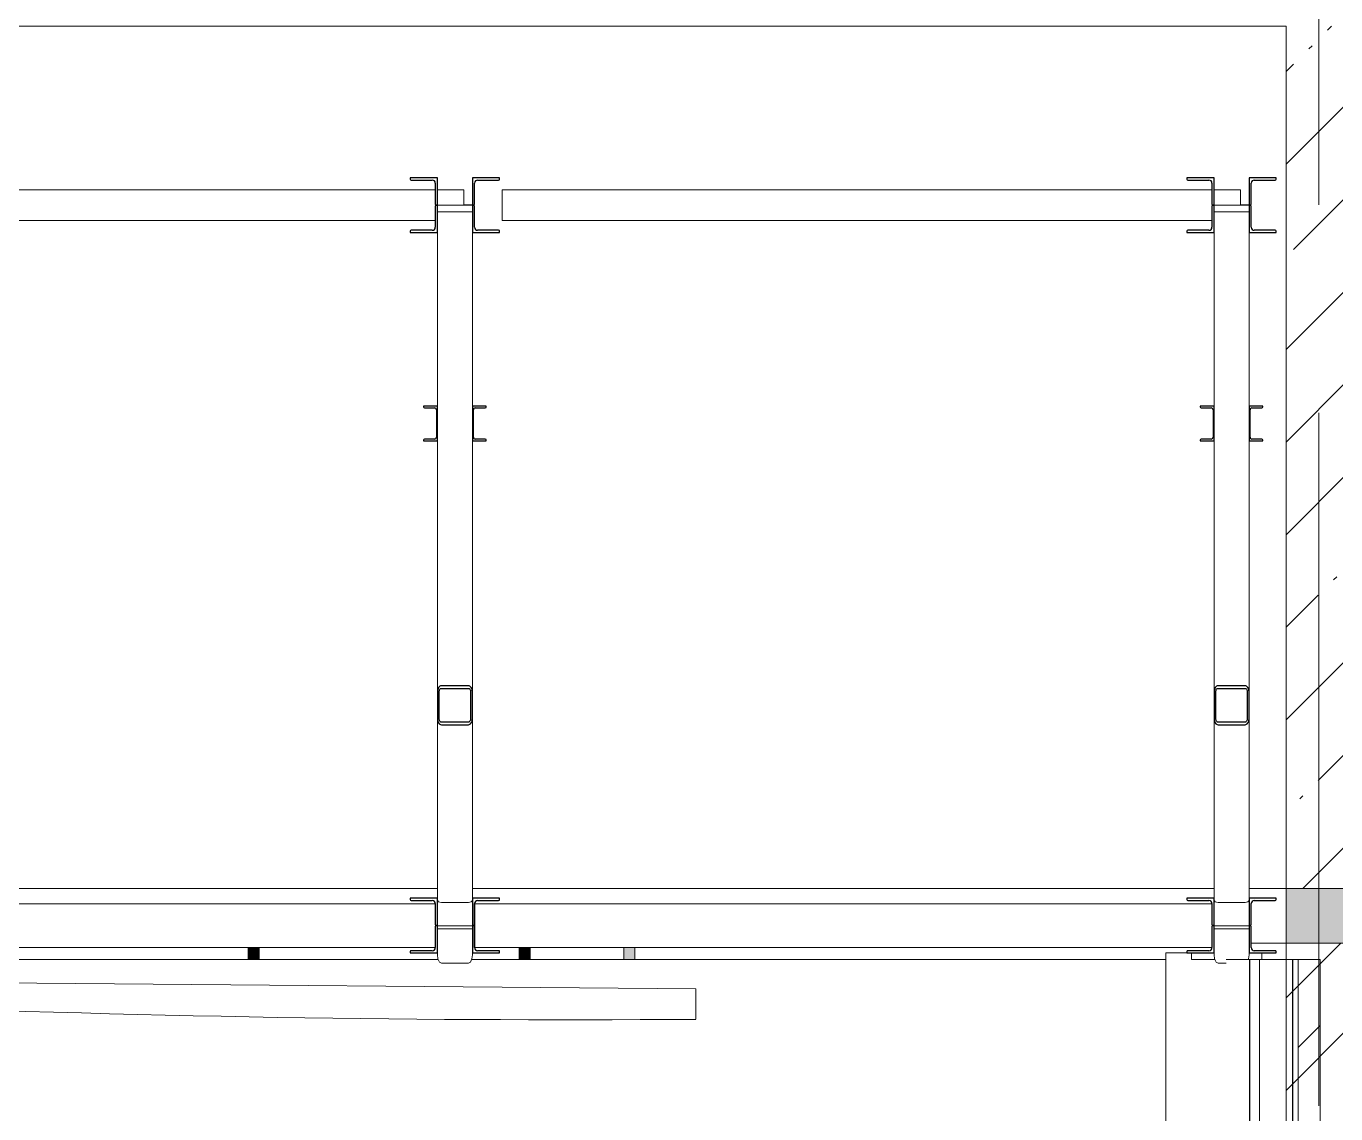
# Model space of a CAD drawing. Header units: millimetres. Extents: x 51154 to 151340, y -24069 to 30962.
# Drawn here: x 123006 to 129009, y 11468 to 16450 of the extents above; entities that cross this region are included whole.
import ezdxf

# ---------------------------------------------------------------- set-up
doc = ezdxf.new("R2010")
doc.units = ezdxf.units.MM
doc.linetypes.add('Осевые', pattern=[6350, 1270, -952.5, 3175, -952.5])
for name, color, linetype, lineweight in [('0-1', 7, 'Continuous', 5), ('0-2', 7, 'Continuous', 9), ('Каркас несущий', 7, 'Continuous', 9), ('Каркас несущий-1', 7, 'Continuous', 25), ('Мебель', 7, 'Continuous', 9), ('Оборудование', 7, 'Continuous', 9), ('Общие ребра', 7, 'Continuous', 9), ('Основа _2_-1', 7, 'Continuous', 9), ('Отделка 1 _4_-1', 7, 'Continuous', 9), ('Отделка 2 _5_-1', 7, 'Continuous', 9), ('Перекрытия', 7, 'Continuous', 9), ('Стены', 7, 'Continuous', 9), ('Структура _1_', 7, 'Continuous', 18), ('Штриховка разреза-2', 7, 'Continuous', 9)]:
    doc.layers.add(name, color=color, linetype=linetype, lineweight=lineweight)
doc.layers.add('Оборудование-1', color=7, linetype='Continuous', lineweight=9, true_color=0xbe8b69)
doc.layers.add('Оси-3', color=7, linetype='Осевые', lineweight=9, true_color=0xaaaaaa)
pattern_1 = [(45, (99498.54, 6475), (-424.264, 424.264), [600, -100, 20, -100]), (45, (99498.54, 6899), (-424.264, 424.264), [])]

# ---------------------------------------------------------------- blocks, each defined once
blk = doc.blocks.new('Ламели - Ламели-286686-Разрез 1-1')
at = {"layer": 'Оборудование-1'}
blk.add_hatch(color=256, dxfattribs=at).paths.add_polyline_path([(124073.8, 12175), (124073.8, 12230), (124023.8, 12230), (124023.8, 12175)], flags=0)
at = {"layer": 'Оборудование'}
for p, q in [((124023.8, 12175), (124023.8, 12230)), ((124073.8, 12175), (124073.8, 12230))]:
    blk.add_line(p, q, dxfattribs=at)
blk = doc.blocks.new('Ламели - Ламели-V204-Разрез 1-1')
at = {"layer": 'Оборудование-1'}
h = blk.add_hatch(color=256, dxfattribs=at)
h.paths.add_polyline_path([(125746.6, 5157.5), (125796.6, 5174.9), (125796.6, 5189.6), (125746.6, 5171.9)], flags=0)
h.paths.add_polyline_path([(125746.6, 12175), (125796.6, 12175), (125796.6, 12230), (125746.6, 12230)], flags=0)
at = {"layer": 'Оборудование'}
for p, q in [((125746.6, 12175), (125746.6, 12230)), ((125796.6, 12175), (125796.6, 12230)), ((125746.6, 5157.5), (125746.6, 5171.9)), ((125796.6, 5174.9), (125796.6, 5189.6))]:
    blk.add_line(p, q, dxfattribs=at)
blk = doc.blocks.new('510HO_ламели зала_rvt-1-Разрез 1-1')
at = {"layer": '0-2'}
for name, p in [('Ламели - Ламели-286686-Разрез 1-1', (0, 0)), ('Ламели - Ламели-286686-Разрез 1-1', (1242.9, 0)), ('Ламели - Ламели-V204-Разрез 1-1', (0, 0))]:
    blk.add_blockref(name, p, dxfattribs=at)
blk = doc.blocks.new('Уголки стальные горячекатанные равнополочные ГОСТ 8509-93 - L125x10-500846-Разрез 1-1')
at = {"layer": 'Каркас несущий-1'}
for p, q in [((110641.6, 12325.4), (110641.6, 12229)), ((110651.6, 12330), (110646.2, 12330)), ((110651.6, 12205), (110651.6, 12330)), ((110526.6, 12210.4), (110526.6, 12205)), ((110526.6, 12205), (110651.6, 12205)), ((110627.6, 12215), (110531.2, 12215))]:
    blk.add_line(p, q, dxfattribs=at)
for centre, radius, start, end in [((110646.2, 12325.4), 4.6, 90, 180), ((110531.2, 12210.4), 4.6, 90, 180), ((110627.6, 12229), 14, 270, 0)]:
    blk.add_arc(centre, radius, start, end, dxfattribs=at)
blk = doc.blocks.new('Уголки стальные горячекатанные равнополочные ГОСТ 8509-93 - L125x10-500821-Разрез 1-1')
at = {"layer": 'Каркас несущий-1'}
for p, q in [((110817, 12330), (110811.6, 12330)), ((110811.6, 12330), (110811.6, 12205)), ((110821.6, 12229), (110821.6, 12325.4)), ((110811.6, 12205), (110936.6, 12205)), ((110932, 12215), (110835.6, 12215)), ((110936.6, 12205), (110936.6, 12210.4))]:
    blk.add_line(p, q, dxfattribs=at)
for centre, radius, start, end in [((110817, 12325.4), 4.6, 0, 90), ((110835.6, 12229), 14, 180, 270), ((110932, 12210.4), 4.6, 0, 90)]:
    blk.add_arc(centre, radius, start, end, dxfattribs=at)
blk = doc.blocks.new('Уголки стальные горячекатанные равнополочные ГОСТ 8509-93 - L125x10-499636-Разрез 1-1')
at = {"layer": 'Каркас несущий-1'}
for p, q in [((110641.6, 15625.4), (110641.6, 15529)), ((110651.6, 15630), (110646.2, 15630)), ((110651.6, 15505), (110651.6, 15630)), ((110526.6, 15510.4), (110526.6, 15505)), ((110526.6, 15505), (110651.6, 15505)), ((110627.6, 15515), (110531.2, 15515))]:
    blk.add_line(p, q, dxfattribs=at)
for centre, radius, start, end in [((110646.2, 15625.4), 4.6, 90, 180), ((110531.2, 15510.4), 4.6, 90, 180), ((110627.6, 15529), 14, 270, 0)]:
    blk.add_arc(centre, radius, start, end, dxfattribs=at)
blk = doc.blocks.new('Уголки стальные горячекатанные равнополочные ГОСТ 8509-93 - L125x10-499645-Разрез 1-1')
at = {"layer": 'Каркас несущий-1'}
for p, q in [((110817, 15630), (110811.6, 15630)), ((110811.6, 15630), (110811.6, 15505)), ((110821.6, 15529), (110821.6, 15625.4)), ((110811.6, 15505), (110936.6, 15505)), ((110932, 15515), (110835.6, 15515)), ((110936.6, 15505), (110936.6, 15510.4))]:
    blk.add_line(p, q, dxfattribs=at)
for centre, radius, start, end in [((110817, 15625.4), 4.6, 0, 90), ((110835.6, 15529), 14, 180, 270), ((110932, 15510.4), 4.6, 0, 90)]:
    blk.add_arc(centre, radius, start, end, dxfattribs=at)
blk = doc.blocks.new('Профили стальные гнутые замкнутые сварные квадратные ГОСТ  30245-2003 - 160x120x8-513629-Разрез 1-1')
at = {"layer": 'Каркас несущий'}
for p, q in [((110651.6, 13277), (110651.6, 12448)), ((110811.6, 12448), (110811.6, 13277)), ((110793.6, 12435.9), (110669.6, 12435.9))]:
    blk.add_line(p, q, dxfattribs=at)
for centre, start_param, end_param in [((110669.6, 12448), 3.141593, 4.712389), ((110793.6, 12448), 4.712389, 6.283185)]:
    blk.add_ellipse(centre, major_axis=(18, 0), ratio=0.672673, start_param=start_param, end_param=end_param, dxfattribs=at)
at = {"layer": 'Каркас несущий-1'}
for p, q in [((110651.6, 13401.8), (110651.6, 13277)), ((110659.6, 13277), (110659.6, 13401.8)), ((110793.6, 13428.6), (110669.6, 13428.6)), ((110669.6, 13416.7), (110793.6, 13416.7)), ((110803.6, 13401.8), (110803.6, 13277)), ((110811.6, 13277), (110811.6, 13401.8)), ((110793.6, 13262.1), (110669.6, 13262.1)), ((110669.6, 13250.2), (110793.6, 13250.2))]:
    blk.add_line(p, q, dxfattribs=at)
at = {"layer": 'Каркас несущий-1', "flags": 128}
for points in [[(110669.6, 13428.6), (110666.1, 13428.1), (110662.7, 13426.6), (110659.6, 13424.1), (110656.9, 13420.8), (110654.7, 13416.7), (110653, 13412.1), (110652, 13407.1), (110651.6, 13401.8)], [(110659.6, 13401.8), (110659.8, 13404.7), (110660.4, 13407.5), (110661.3, 13410.1), (110662.6, 13412.4), (110664.1, 13414.2), (110665.8, 13415.6), (110667.7, 13416.4), (110669.6, 13416.7)], [(110811.6, 13401.8), (110811.3, 13407.1), (110810.3, 13412.1), (110808.6, 13416.7), (110806.4, 13420.8), (110803.6, 13424.1), (110800.5, 13426.6), (110797.1, 13428.1), (110793.6, 13428.6)], [(110793.6, 13416.7), (110795.6, 13416.4), (110797.5, 13415.6), (110799.2, 13414.2), (110800.7, 13412.4), (110801.9, 13410.1), (110802.9, 13407.5), (110803.4, 13404.7), (110803.6, 13401.8)], [(110651.6, 13277), (110652, 13271.7), (110653, 13266.7), (110654.7, 13262.1), (110656.9, 13258), (110659.6, 13254.7), (110662.7, 13252.2), (110666.1, 13250.7), (110669.6, 13250.2)], [(110669.6, 13262.1), (110667.7, 13262.4), (110665.8, 13263.2), (110664.1, 13264.6), (110662.6, 13266.5), (110661.3, 13268.7), (110660.4, 13271.3), (110659.8, 13274.1), (110659.6, 13277)], [(110803.6, 13277), (110803.4, 13274.1), (110802.9, 13271.3), (110801.9, 13268.7), (110800.7, 13266.5), (110799.2, 13264.6), (110797.5, 13263.2), (110795.6, 13262.4), (110793.6, 13262.1)], [(110793.6, 13250.2), (110797.1, 13250.7), (110800.5, 13252.2), (110803.6, 13254.7), (110806.4, 13258), (110808.6, 13262.1), (110810.3, 13266.7), (110811.3, 13271.7), (110811.6, 13277)]]:
    blk.add_lwpolyline(points, dxfattribs=at)
blk = doc.blocks.new('Швеллеры стальные горячекатанные ГОСТ 8240-97_П_ - 16П-513388-Разрез 1-1')
at = {"layer": 'Каркас несущий-1'}
for p, q in [((110875.6, 14710), (110811.6, 14710)), ((110811.6, 14710), (110811.6, 14550)), ((110875.6, 14706.6), (110875.6, 14710)), ((110816.6, 14566.9), (110816.6, 14693.1)), ((110825.1, 14701.6), (110870.6, 14701.6)), ((110811.6, 14550), (110875.6, 14550)), ((110870.6, 14558.4), (110825.1, 14558.4)), ((110875.6, 14550), (110875.6, 14553.4))]:
    blk.add_line(p, q, dxfattribs=at)
for centre, radius, start, end in [((110825.1, 14693.1), 8.5, 90, 180), ((110870.6, 14706.6), 5, 270, 0), ((110825.1, 14566.9), 8.5, 180, 270), ((110870.6, 14553.4), 5, 0, 90)]:
    blk.add_arc(centre, radius, start, end, dxfattribs=at)
blk = doc.blocks.new('Швеллеры стальные горячекатанные ГОСТ 8240-97_П_ - 16П-513411-Разрез 1-1')
at = {"layer": 'Каркас несущий-1'}
for p, q in [((114211.6, 14710), (114147.6, 14710)), ((114147.6, 14710), (114147.6, 14706.6)), ((114211.6, 14550), (114211.6, 14710)), ((114152.6, 14701.6), (114198.1, 14701.6)), ((114206.6, 14693.1), (114206.6, 14566.9)), ((114147.6, 14553.4), (114147.6, 14550)), ((114147.6, 14550), (114211.6, 14550)), ((114198.1, 14558.4), (114152.6, 14558.4))]:
    blk.add_line(p, q, dxfattribs=at)
for centre, radius, start, end in [((114152.6, 14706.6), 5, 180, 270), ((114198.1, 14693.1), 8.5, 0, 90), ((114152.6, 14553.4), 5, 90, 180), ((114198.1, 14566.9), 8.5, 270, 0)]:
    blk.add_arc(centre, radius, start, end, dxfattribs=at)
blk = doc.blocks.new('Швеллеры стальные горячекатанные ГОСТ 8240-97_П_ - 14П-V9-Разрез 1-1')
at = {"layer": 'Каркас несущий'}
for p, q in [((121627.9, 15560), (121627.9, 15700)), ((121627.9, 15700), (124881.6, 15700)), ((124891.6, 15700), (125012.9, 15700)), ((125012.9, 15700), (125012.9, 15630)), ((124881.6, 15560), (121627.9, 15560))]:
    blk.add_line(p, q, dxfattribs=at)
blk = doc.blocks.new('Швеллеры стальные горячекатанные ГОСТ 8240-97_П_ - 20П-524890-Разрез 1-1')
at = {"layer": 'Каркас несущий'}
for p, q in [((110822.9, 12230), (110822.9, 12430)), ((110822.9, 12430), (114201.7, 12430)), ((110822.9, 12426.5), (110822.9, 12422.6)), ((110822.9, 12421), (110822.9, 12411.5)), ((110822.9, 12248.5), (110822.9, 12239)), ((110822.9, 12236.6), (110822.9, 12233.5)), ((114201.7, 12230), (110822.9, 12230))]:
    blk.add_line(p, q, dxfattribs=at)
blk = doc.blocks.new('Рефлектор_2 - Рефлектор_2-6393335-Разрез 1-1')
at = {"layer": 'Мебель'}
for p, q in [((121987.8, 12075.1), (126076.6, 12040.8)), ((126076.6, 12040.8), (126076.6, 11900.5))]:
    blk.add_line(p, q, dxfattribs=at)
blk.add_arc((125503.2, 92554), 80655.6, 267.496981, 270.407326, dxfattribs=at)

msp = doc.modelspace()

# ---------------------------------------------------------------- hatches: boundary and pattern name
at = {"layer": 'Штриховка разреза-2'}
h = msp.add_hatch(dxfattribs=at)
h.set_pattern_fill('FP_2', color=256, style=0, pattern_type=2)
h.set_pattern_definition(pattern_1)
h.paths.add_polyline_path([(129027.3, 12500), (129081.6, 12500), (129081.6, 16450), (128781.6, 16450), (128781.6, 12500)], flags=0)
h = msp.add_hatch(dxfattribs=at)
h.set_pattern_fill('FP_2', color=256, style=0, pattern_type=2)
h.set_pattern_definition(pattern_1)
h.paths.add_polyline_path([(141810.5, 12250), (141811.8, 12250), (141811.8, 12500), (128781.3, 12500), (128781.6, 12250), (141491.3, 12250)], flags=0)
h.paths.add_polyline_path([(57031.3, 12250), (74181.6, 12250), (74181.6, 12500), (57031.3, 12500)], flags=0)
h.paths.add_polyline_path([(110431.3, 12250), (110431.3, 12500), (104181.3, 12500), (104181.6, 12250), (110322.4, 12250)], flags=0)
h = msp.add_hatch(dxfattribs=at)
h.set_pattern_fill('FP_2', color=256, style=0, pattern_type=2)
h.set_pattern_definition(pattern_1)
h.paths.add_polyline_path([(128781.6, 6500), (129081.6, 6500), (129081.6, 12250), (128781.6, 12250), (128781.6, 6591.4)], flags=0)
h = msp.add_hatch(dxfattribs=at)
h.set_pattern_fill('FP_5', color=256, style=0, pattern_type=2)
h.set_pattern_definition([(45, (99498.5, 6475), (-707.107, 707.107), []), (135, (99498.5, 6475), (-707.107, -707.107), [])])
h.paths.add_polyline_path([(128837.3, 6650), (128937.4, 6650), (128937.4, 12174.8), (128837.3, 12174.8), (128837.3, 6786)], flags=0)

# ---------------------------------------------------------------- linework, layer by layer
at = {"layer": 'Каркас несущий'}
for p, q in [((124891.6, 15630), (124891.6, 12314.9)), ((124891.6, 15630), (124909.6, 15630)), ((124909.6, 15630), (124901.1, 15630)), ((124909.6, 15630), (125033.6, 15630)), ((125012.9, 15631.2), (125033.6, 15631.2)), ((125012.9, 15631.2), (125033.6, 15631.2)), ((125012.9, 15630), (125033.6, 15630)), ((125033.6, 15631.2), (125051.6, 15631.2)), ((125049.2, 15631.2), (125033.6, 15631.2)), ((125033.6, 15631.2), (125038.6, 15631.2)), ((125038.6, 15631.2), (125033.6, 15631.2)), ((125049.2, 15630), (125033.6, 15630)), ((125033.6, 15630), (125051.6, 15630)), ((125042.1, 15630), (125033.6, 15630)), ((125033.6, 15630), (125042.1, 15630)), ((125051.6, 12196.3), (125051.6, 15631.2)), ((125051.6, 12314.9), (125051.6, 15630)), ((125051.6, 12463.7), (125051.6, 15612.3)), ((128451.6, 15630), (128451.6, 12314.9)), ((128451.6, 15630), (128469.6, 15630)), ((128469.6, 15630), (128461.1, 15630)), ((128469.6, 15630), (128593.6, 15630)), ((128572.9, 15631.2), (128593.6, 15631.2)), ((128572.9, 15631.2), (128593.6, 15631.2)), ((128572.9, 15630), (128593.6, 15630)), ((128593.6, 15631.2), (128611.6, 15631.2)), ((128609.2, 15631.2), (128593.6, 15631.2)), ((128593.6, 15631.2), (128598.6, 15631.2)), ((128598.6, 15631.2), (128593.6, 15631.2)), ((128609.2, 15630), (128593.6, 15630)), ((128593.6, 15630), (128611.6, 15630)), ((128602.1, 15630), (128593.6, 15630)), ((128593.6, 15630), (128602.1, 15630)), ((128611.6, 12196.3), (128611.6, 15631.2)), ((128611.6, 12314.9), (128611.6, 15630)), ((128611.6, 12463.7), (128611.6, 15612.3)), ((124891.6, 15599.6), (124891.6, 12328.8)), ((124891.6, 15599.6), (124909.6, 15599.6)), ((124891.6, 15560), (124891.6, 12463.7)), ((124891.6, 15560), (124891.6, 12196.3)), ((124909.6, 15599.6), (124894, 15599.6)), ((124909.6, 15599.6), (124904.6, 15599.6)), ((124904.6, 15599.6), (124909.6, 15599.6)), ((124909.6, 15599.6), (125033.6, 15599.6)), ((124909.6, 15599.6), (125033.6, 15599.6)), ((125033.6, 15599.6), (125051.6, 15599.6)), ((125049.2, 15599.6), (125033.6, 15599.6)), ((125033.6, 15599.6), (125038.6, 15599.6)), ((125038.6, 15599.6), (125033.6, 15599.6)), ((125051.6, 12328.8), (125051.6, 15599.6)), ((128451.6, 15599.6), (128451.6, 12328.8)), ((128451.6, 15599.6), (128469.6, 15599.6)), ((128451.6, 15560), (128451.6, 12463.7)), ((128451.6, 15560), (128451.6, 12196.3)), ((128469.6, 15599.6), (128454, 15599.6)), ((128469.6, 15599.6), (128464.6, 15599.6)), ((128464.6, 15599.6), (128469.6, 15599.6)), ((128469.6, 15599.6), (128593.6, 15599.6)), ((128469.6, 15599.6), (128593.6, 15599.6)), ((128593.6, 15599.6), (128611.6, 15599.6)), ((128609.2, 15599.6), (128593.6, 15599.6)), ((128593.6, 15599.6), (128598.6, 15599.6)), ((128598.6, 15599.6), (128593.6, 15599.6)), ((128611.6, 12328.8), (128611.6, 15599.6)), ((124891.6, 12196.3), (124891.6, 12463.7)), ((124891.6, 12463.7), (124891.6, 12196.3)), ((125051.6, 12463.7), (125051.6, 12196.3)), ((125051.6, 12196.3), (125051.6, 12463.7)), ((128451.6, 12196.3), (128451.6, 12463.7)), ((128451.6, 12463.7), (128451.6, 12196.3)), ((128611.6, 12463.7), (128611.6, 12196.3)), ((128611.6, 12196.3), (128611.6, 12463.7)), ((124909.6, 12328.8), (124891.6, 12328.8)), ((124909.6, 12314.9), (124891.6, 12314.9)), ((124894, 12328.8), (124909.6, 12328.8)), ((124894, 12314.9), (124909.6, 12314.9)), ((124909.6, 12314.9), (124901.1, 12314.9)), ((124901.1, 12314.9), (124909.6, 12314.9)), ((124909.6, 12328.8), (124904.6, 12328.8)), ((124904.6, 12328.8), (124909.6, 12328.8)), ((125033.6, 12328.8), (124909.6, 12328.8)), ((125033.6, 12328.8), (124909.6, 12328.8)), ((125033.6, 12314.9), (124909.6, 12314.9)), ((125033.6, 12314.9), (124909.6, 12314.9)), ((125033.6, 12328.8), (125038.6, 12328.8)), ((125038.6, 12328.8), (125033.6, 12328.8)), ((125033.6, 12328.8), (125049.2, 12328.8)), ((125051.6, 12328.8), (125033.6, 12328.8)), ((125042.1, 12314.9), (125033.6, 12314.9)), ((125033.6, 12314.9), (125042.1, 12314.9)), ((125051.6, 12314.9), (125033.6, 12314.9)), ((125033.6, 12314.9), (125049.2, 12314.9)), ((128469.6, 12328.8), (128451.6, 12328.8)), ((128469.6, 12314.9), (128451.6, 12314.9)), ((128454, 12328.8), (128469.6, 12328.8)), ((128454, 12314.9), (128469.6, 12314.9)), ((128469.6, 12314.9), (128461.1, 12314.9)), ((128461.1, 12314.9), (128469.6, 12314.9)), ((128469.6, 12328.8), (128464.6, 12328.8)), ((128464.6, 12328.8), (128469.6, 12328.8)), ((128593.6, 12328.8), (128469.6, 12328.8)), ((128593.6, 12328.8), (128469.6, 12328.8)), ((128593.6, 12314.9), (128469.6, 12314.9)), ((128593.6, 12314.9), (128469.6, 12314.9)), ((128593.6, 12328.8), (128598.6, 12328.8)), ((128598.6, 12328.8), (128593.6, 12328.8)), ((128593.6, 12328.8), (128609.2, 12328.8)), ((128611.6, 12328.8), (128593.6, 12328.8)), ((128602.1, 12314.9), (128593.6, 12314.9)), ((128593.6, 12314.9), (128602.1, 12314.9)), ((128611.6, 12314.9), (128593.6, 12314.9)), ((128593.6, 12314.9), (128609.2, 12314.9)), ((128622.4, 12250), (133797.6, 12250)), ((128611.6, 12196.3), (128609.2, 12176.9)), ((128609.2, 12176.9), (128611.6, 12196.3)), ((125033.6, 12157.5), (124909.6, 12157.5)), ((124909.6, 12157.5), (125033.6, 12157.5)), ((128507.2, 12157.5), (128469.6, 12157.5)), ((128469.6, 12157.5), (128507.2, 12157.5))]:
    msp.add_line(p, q, dxfattribs=at)
at = {"layer": 'Каркас несущий', "flags": 128}
for points in [[(133561.5, 12250), (133511.6, 12250), (133303, 12250), (133083, 12250), (132852, 12250), (132610.1, 12250), (132357.3, 12250), (132094, 12250), (131820.2, 12250), (131536.2, 12250), (131242.1, 12250), (130938.3, 12250), (130624.8, 12250), (130301.9, 12250), (129969.9, 12250), (129628.9, 12250), (129279.3, 12250), (128921.1, 12250), (128622.2, 12250)], [(124909.6, 12157.5), (124900.6, 12162.7), (124894, 12176.9), (124891.6, 12196.3)], [(124891.6, 12196.3), (124894, 12176.9), (124900.6, 12162.7), (124909.6, 12157.5)], [(125051.6, 12196.3), (125049.2, 12176.9), (125042.6, 12162.7), (125033.6, 12157.5)], [(125033.6, 12157.5), (125042.6, 12162.7), (125049.2, 12176.9), (125051.6, 12196.3)], [(128469.6, 12157.5), (128460.6, 12162.7), (128454, 12176.9), (128451.6, 12196.3)], [(128451.6, 12196.3), (128454, 12176.9), (128460.6, 12162.7), (128469.6, 12157.5)]]:
    msp.add_lwpolyline(points, dxfattribs=at)
at = {"layer": 'Общие ребра'}
for p, q in [((128615.1, 9800), (128615.1, 12174.8)), ((128660.1, 9788.7), (128660.1, 12174.8)), ((128812.3, 6650), (128812.3, 12174.8))]:
    msp.add_line(p, q, dxfattribs=at)
at = {"layer": 'Оси-3'}
msp.add_line((128931.6, -22468.7), (128931.6, 29000), dxfattribs=at)
at = {"layer": 'Основа _2_-1'}
for p, q in [((128937.4, 12174.8), (128837.3, 12174.8)), ((128937.4, 6650), (128937.4, 12174.8))]:
    msp.add_line(p, q, dxfattribs=at)
at = {"layer": 'Отделка 1 _4_-1'}
msp.add_line((128810.3, 12174.8), (128660.1, 12174.8), dxfattribs=at)
at = {"layer": 'Отделка 2 _5_-1'}
for p, q in [((128615.1, 12174.8), (128613.1, 12174.8)), ((128613.1, 12174.8), (128613.1, 9800)), ((128660.1, 12174.8), (128615.1, 12174.8))]:
    msp.add_line(p, q, dxfattribs=at)
at = {"layer": 'Перекрытия'}
for p, q in [((121491.6, 12500), (124891.6, 12500)), ((124892, 12500), (121492, 12500)), ((123081.3, 12500), (124891.6, 12500)), ((125051.6, 12500), (128451.6, 12500)), ((125051.6, 12500), (125961.6, 12500)), ((128452, 12500), (125052.3, 12500)), ((126481.6, 12500), (126503.7, 12500)), ((126503.7, 12500), (128451.6, 12500)), ((128611.6, 12500), (128781.3, 12500)), ((128611.6, 12500), (128781.3, 12500)), ((134125.6, 12500), (128612.6, 12500)), ((128781.3, 12500), (128781.3, 12250)), ((128781.3, 12250), (128781.3, 12500)), ((128781.3, 12250), (128621.6, 12250)), ((128781.3, 12250), (128621.6, 12250)), ((128621.6, 12250), (129680.5, 12250)), ((128621.6, 12250), (129480.5, 12250)), ((128622.6, 12250), (133556.4, 12250))]:
    msp.add_line(p, q, dxfattribs=at)
at = {"layer": 'Стены'}
for p, q in [((128781.6, 16450), (110481.6, 16450)), ((128781.6, 12500), (128781.6, 16450)), ((128781.6, 13700), (128781.6, 15500)), ((121491.6, 12500), (124891.6, 12500)), ((124892.2, 12500), (121492, 12500)), ((121492, 12500), (124891.8, 12500)), ((125051.6, 12500), (128451.6, 12500)), ((128452.5, 12500), (125052.2, 12500)), ((125052.2, 12500), (128452.4, 12500)), ((128611.6, 12500), (128781.6, 12500)), ((133796.7, 12500), (128612.1, 12500)), ((128612.1, 12500), (134170.7, 12500)), ((128621.6, 12250), (128781.6, 12250)), ((128781.6, 12175), (128781.6, 12250)), ((128229.8, 12205), (128347.4, 12205)), ((128229.8, 12205), (128229.8, 10050)), ((128347.4, 12205), (128451.6, 12205)), ((128347.4, 12174.8), (128347.4, 12205)), ((128611.6, 12205), (128670.2, 12205)), ((128670.2, 12205), (128611.7, 12205)), ((128670.2, 12205), (128670.2, 12174.8)), ((124894.9, 12175), (121488.3, 12175)), ((128229.8, 12175), (125048.3, 12175)), ((128347.4, 12174.8), (128456.3, 12174.8)), ((128507.6, 12174.8), (128692.6, 12174.8)), ((128692.6, 12174.8), (128613.1, 12174.8)), ((128781.6, 12175), (128670.2, 12175)), ((128782.9, 12174.8), (128670.2, 12174.8))]:
    msp.add_line(p, q, dxfattribs=at)
at = {"layer": 'Структура _1_'}
for p, q in [((128781.6, 16450), (128781.6, 12500)), ((128781.6, 12500), (128781.3, 12500)), ((128781.3, 12500), (128781.3, 12250)), ((128781.3, 12250), (128781.6, 12250)), ((128781.6, 12250), (128781.6, 9770.3)), ((128812.3, 12174.8), (128810.3, 12174.8)), ((128810.3, 6650), (128810.3, 12174.8)), ((128837.3, 12174.8), (128812.3, 12174.8)), ((128837.3, 6650), (128837.3, 12174.8))]:
    msp.add_line(p, q, dxfattribs=at)

# ---------------------------------------------------------------- block references
at = {"layer": '0-1'}
msp.add_blockref('510HO_ламели зала_rvt-1-Разрез 1-1', (0, 0), dxfattribs=at)
at = {"layer": 'Каркас несущий', "rotation": 180}
for name, p in [('Уголки стальные горячекатанные равнополочные ГОСТ 8509-93 - L125x10-499645-Разрез 1-1', (235703.2, 31260)), ('Уголки стальные горячекатанные равнополочные ГОСТ 8509-93 - L125x10-499636-Разрез 1-1', (235703.2, 31260)), ('Уголки стальные горячекатанные равнополочные ГОСТ 8509-93 - L125x10-499645-Разрез 1-1', (239263.2, 31260)), ('Уголки стальные горячекатанные равнополочные ГОСТ 8509-93 - L125x10-499636-Разрез 1-1', (239263.2, 31260)), ('Уголки стальные горячекатанные равнополочные ГОСТ 8509-93 - L125x10-500821-Разрез 1-1', (235703.2, 24660)), ('Уголки стальные горячекатанные равнополочные ГОСТ 8509-93 - L125x10-500846-Разрез 1-1', (235703.2, 24660)), ('Уголки стальные горячекатанные равнополочные ГОСТ 8509-93 - L125x10-500821-Разрез 1-1', (239263.2, 24660)), ('Уголки стальные горячекатанные равнополочные ГОСТ 8509-93 - L125x10-500846-Разрез 1-1', (239263.2, 24660))]:
    msp.add_blockref(name, p, dxfattribs=at)
at = {"layer": 'Каркас несущий'}
for name, p in [('Швеллеры стальные горячекатанные ГОСТ 8240-97_П_ - 14П-V9-Разрез 1-1', (0, 0)), ('Швеллеры стальные горячекатанные ГОСТ 8240-97_П_ - 14П-V9-Разрез 1-1', (3560, 0)), ('Уголки стальные горячекатанные равнополочные ГОСТ 8509-93 - L125x10-499636-Разрез 1-1', (14240, 0)), ('Уголки стальные горячекатанные равнополочные ГОСТ 8509-93 - L125x10-499645-Разрез 1-1', (14240, 0)), ('Уголки стальные горячекатанные равнополочные ГОСТ 8509-93 - L125x10-499636-Разрез 1-1', (17800, 0)), ('Уголки стальные горячекатанные равнополочные ГОСТ 8509-93 - L125x10-499645-Разрез 1-1', (17800, 0)), ('Швеллеры стальные горячекатанные ГОСТ 8240-97_П_ - 16П-513411-Разрез 1-1', (10680, 0)), ('Швеллеры стальные горячекатанные ГОСТ 8240-97_П_ - 16П-513388-Разрез 1-1', (14240, 0)), ('Швеллеры стальные горячекатанные ГОСТ 8240-97_П_ - 16П-513411-Разрез 1-1', (14240, 0)), ('Швеллеры стальные горячекатанные ГОСТ 8240-97_П_ - 16П-513388-Разрез 1-1', (17800, 0)), ('Профили стальные гнутые замкнутые сварные квадратные ГОСТ  30245-2003 - 160x120x8-513629-Разрез 1-1', (14240, 0)), ('Профили стальные гнутые замкнутые сварные квадратные ГОСТ  30245-2003 - 160x120x8-513629-Разрез 1-1', (17800, 0)), ('Швеллеры стальные горячекатанные ГОСТ 8240-97_П_ - 20П-524890-Разрез 1-1', (10680, 0)), ('Швеллеры стальные горячекатанные ГОСТ 8240-97_П_ - 20П-524890-Разрез 1-1', (14240, 0)), ('Уголки стальные горячекатанные равнополочные ГОСТ 8509-93 - L125x10-500846-Разрез 1-1', (14240, 0)), ('Уголки стальные горячекатанные равнополочные ГОСТ 8509-93 - L125x10-500821-Разрез 1-1', (14240, 0)), ('Уголки стальные горячекатанные равнополочные ГОСТ 8509-93 - L125x10-500846-Разрез 1-1', (17800, 0)), ('Уголки стальные горячекатанные равнополочные ГОСТ 8509-93 - L125x10-500821-Разрез 1-1', (17800, 0))]:
    msp.add_blockref(name, p, dxfattribs=at)
at = {"layer": 'Мебель'}
msp.add_blockref('Рефлектор_2 - Рефлектор_2-6393335-Разрез 1-1', (0, 0), dxfattribs=at)

doc.saveas('drawing.dxf')
